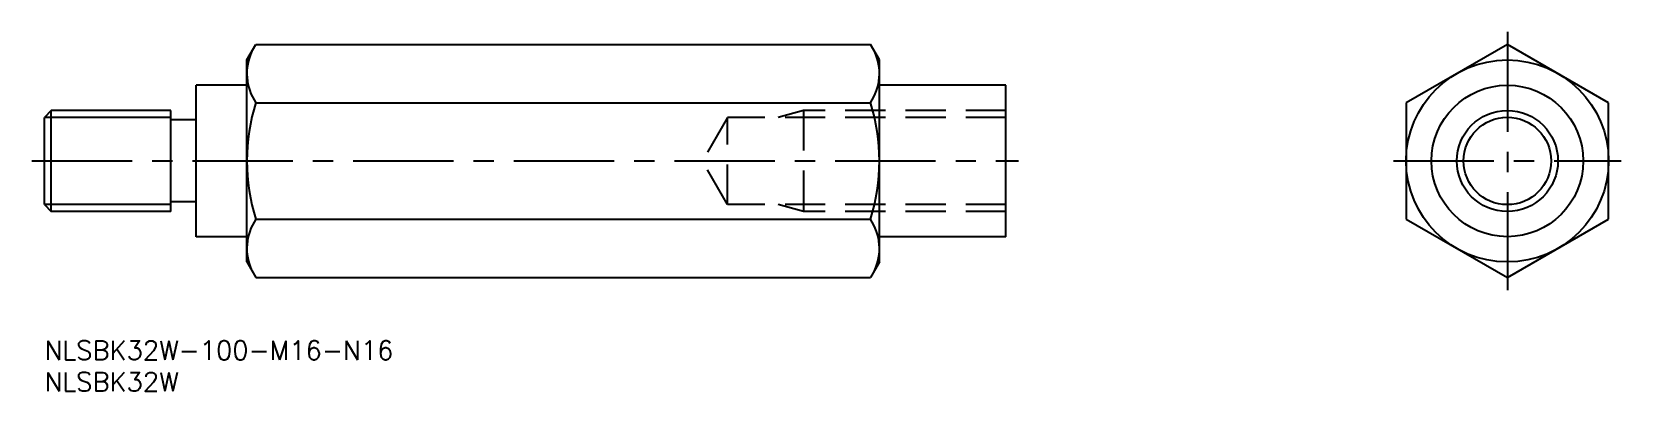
# Model space of a CAD drawing. Extents: x -2 to 249, y -8 to 49.
import ezdxf

# ---------------------------------------------------------------- set-up
doc = ezdxf.new("R2010")
doc.units = 0
doc.header["$LTSCALE"] = 0.5
doc.linetypes.add('CENTER', pattern=[50.8, 31.75, -6.35, 6.35, -6.35])
doc.linetypes.add('DASHED', pattern=[19.05, 12.7, -6.35])
for name, color, linetype in [('MSM_CENTER', 1, 'CENTER'), ('MSM_CONTINUOUS', 7, 'CONTINUOUS'), ('MSM_DASHED', 4, 'DASHED'), ('MSM_NARROW', 5, 'CONTINUOUS'), ('MSM_PART_NUMBER', 7, 'CONTINUOUS')]:
    doc.layers.add(name, color=color, linetype=linetype)
doc.styles.get("Standard").update_dxf_attribs({"font": 'txt.shx', "height": 3, "bigfont": 'bigfont.shx'})

# ---------------------------------------------------------------- blocks, each defined once
blk = doc.blocks.new('*U4')
at = {"layer": 'MSM_PART_NUMBER'}
blk.add_text('NLSBK32W-100-M16-N16', height=3, dxfattribs=at).set_placement((0, -3))
blk = doc.blocks.new('*U5')
at = {"layer": 'MSM_PART_NUMBER'}
blk.add_text('NLSBK32W', height=3, dxfattribs=at).set_placement((0, -8))

msp = doc.modelspace()

# ---------------------------------------------------------------- linework, layer by layer
at = {"layer": 'MSM_CENTER'}
for p, q in [((231.26, 48.95), (231.26, 8)), ((-2, 28.48), (154, 28.48)), ((213.26, 28.48), (249.26, 28.48))]:
    msp.add_line(p, q, dxfattribs=at)
at = {"layer": 'MSM_CONTINUOUS'}
for p, q in [((32, 44.48), (33.43, 46.95)), ((33.43, 46.95), (130.57, 46.95)), ((132, 44.48), (130.57, 46.95)), ((231.26, 46.95), (215.26, 37.71)), ((247.26, 37.71), (231.26, 46.95)), ((32, 12.48), (32, 44.48)), ((132, 12.48), (132, 44.48)), ((24, 16.48), (24, 40.48)), ((32, 40.48), (24, 40.48)), ((152, 40.48), (132, 40.48)), ((152, 16.48), (152, 40.48)), ((33.43, 37.71), (130.57, 37.71)), ((215.26, 37.71), (215.26, 19.24)), ((247.26, 19.24), (247.26, 37.71)), ((1.08, 36.48), (0, 35.39)), ((0, 21.56), (0, 35.39)), ((20, 36.48), (1.08, 36.48)), ((1.08, 20.48), (1.08, 36.48)), ((20, 20.48), (20, 36.48)), ((24, 34.98), (20, 34.98)), ((0, 21.56), (1.08, 20.48)), ((20, 20.48), (1.08, 20.48)), ((24, 21.98), (20, 21.98)), ((33.43, 19.24), (130.57, 19.24)), ((215.26, 19.24), (231.26, 10)), ((231.26, 10), (247.26, 19.24)), ((32, 16.48), (24, 16.48)), ((152, 16.48), (132, 16.48)), ((32, 12.48), (33.43, 10)), ((132, 12.48), (130.57, 10)), ((33.43, 10), (130.57, 10))]:
    msp.add_line(p, q, dxfattribs=at)
for radius in [16, 12, 6.92]:
    msp.add_circle((231.26, 28.48), radius, dxfattribs=at)
for centre, radius, start, end in [((40.18, 42.33), 8.18, 154.3842, 214.3842), ((123.82, 42.33), 8.18, 325.6158, 25.6158), ((62.57, 28.48), 30.57, 162.412, 197.588), ((101.43, 28.48), 30.57, 342.412, 17.588), ((40.18, 14.62), 8.18, 145.6158, 205.6158), ((123.82, 14.62), 8.18, 334.3842, 34.3842)]:
    msp.add_arc(centre, radius, start, end, dxfattribs=at)
at = {"layer": 'MSM_DASHED'}
for p, q in [((107.99, 35.39), (104, 28.48)), ((107.99, 21.56), (107.99, 35.39)), ((152, 35.39), (107.99, 35.39)), ((120, 36.48), (116, 35.39)), ((152, 36.48), (120, 36.48)), ((120, 36.48), (120, 20.48)), ((107.99, 21.56), (104, 28.48)), ((152, 21.56), (107.99, 21.56)), ((120, 20.48), (116, 21.56)), ((152, 20.48), (120, 20.48))]:
    msp.add_line(p, q, dxfattribs=at)
at = {"layer": 'MSM_NARROW'}
for p, q in [((20, 35.39), (0, 35.39)), ((20, 21.56), (0, 21.56))]:
    msp.add_line(p, q, dxfattribs=at)
msp.add_circle((231.26, 28.48), 8, dxfattribs=at)

# ---------------------------------------------------------------- block references
at = {"layer": 'MSM_CONTINUOUS'}
for name in ['*U4', '*U5']:
    msp.add_blockref(name, (0, 0), dxfattribs=at)

doc.saveas('drawing.dxf')
